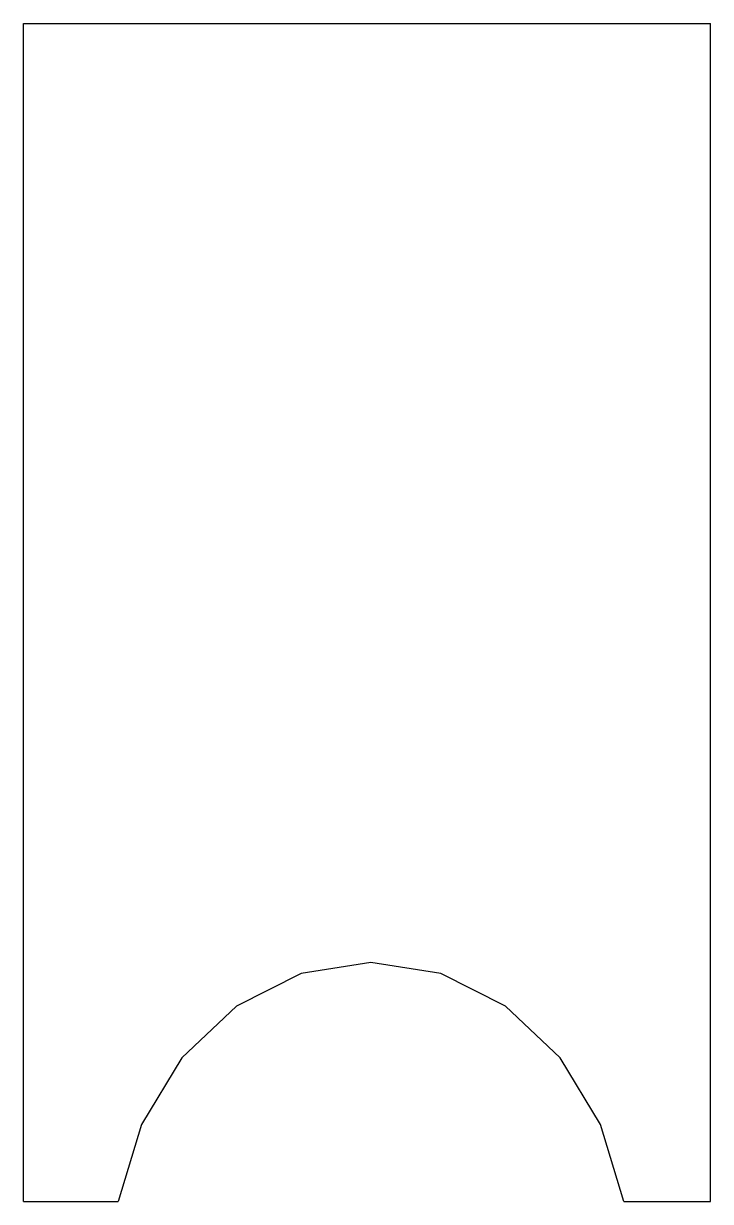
# Model space of a CAD drawing. Extents: x 0 to 44.5, y 770.8 to 847.
import ezdxf

# ---------------------------------------------------------------- set-up
doc = ezdxf.new("R2010")
doc.units = 0
doc.layers.get('0').update_dxf_attribs({"linetype": 'continuous'})

# ---------------------------------------------------------------- blocks, each defined once
blk = doc.blocks.new('FACE003')
at = {"color": 0}
for p, q in [((0, 847.008), (44.45, 847.008)), ((0, 770.808), (0, 847.008)), ((44.45, 770.808), (44.45, 847.008)), ((0, 770.808), (6.114, 770.808)), ((38.852, 770.808), (44.45, 770.808))]:
    blk.add_line(p, q, dxfattribs=at)
blk.add_lwpolyline([(38.852, 770.808), (37.344, 775.785), (34.725, 780.103), (31.191, 783.441), (27.006, 785.55), (22.483, 786.27), (17.96, 785.55), (13.775, 783.441), (10.241, 780.103), (7.622, 775.785), (6.114, 770.808)], dxfattribs=at)

msp = doc.modelspace()

# ---------------------------------------------------------------- block references
at = {"color": 0}
msp.add_blockref('FACE003', (0, 0), dxfattribs=at)

doc.saveas('drawing.dxf')
